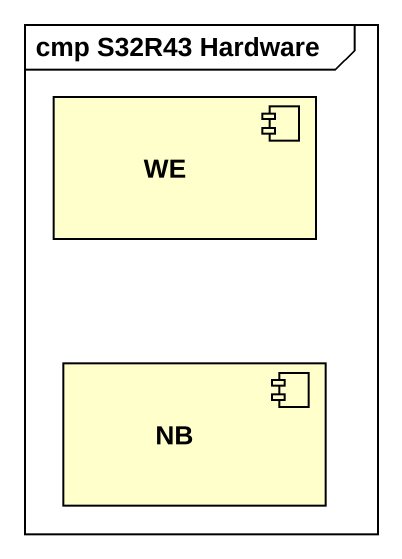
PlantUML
@startuml
mainframe cmp S32R43 Hardware
component WE
component NB
@enduml
